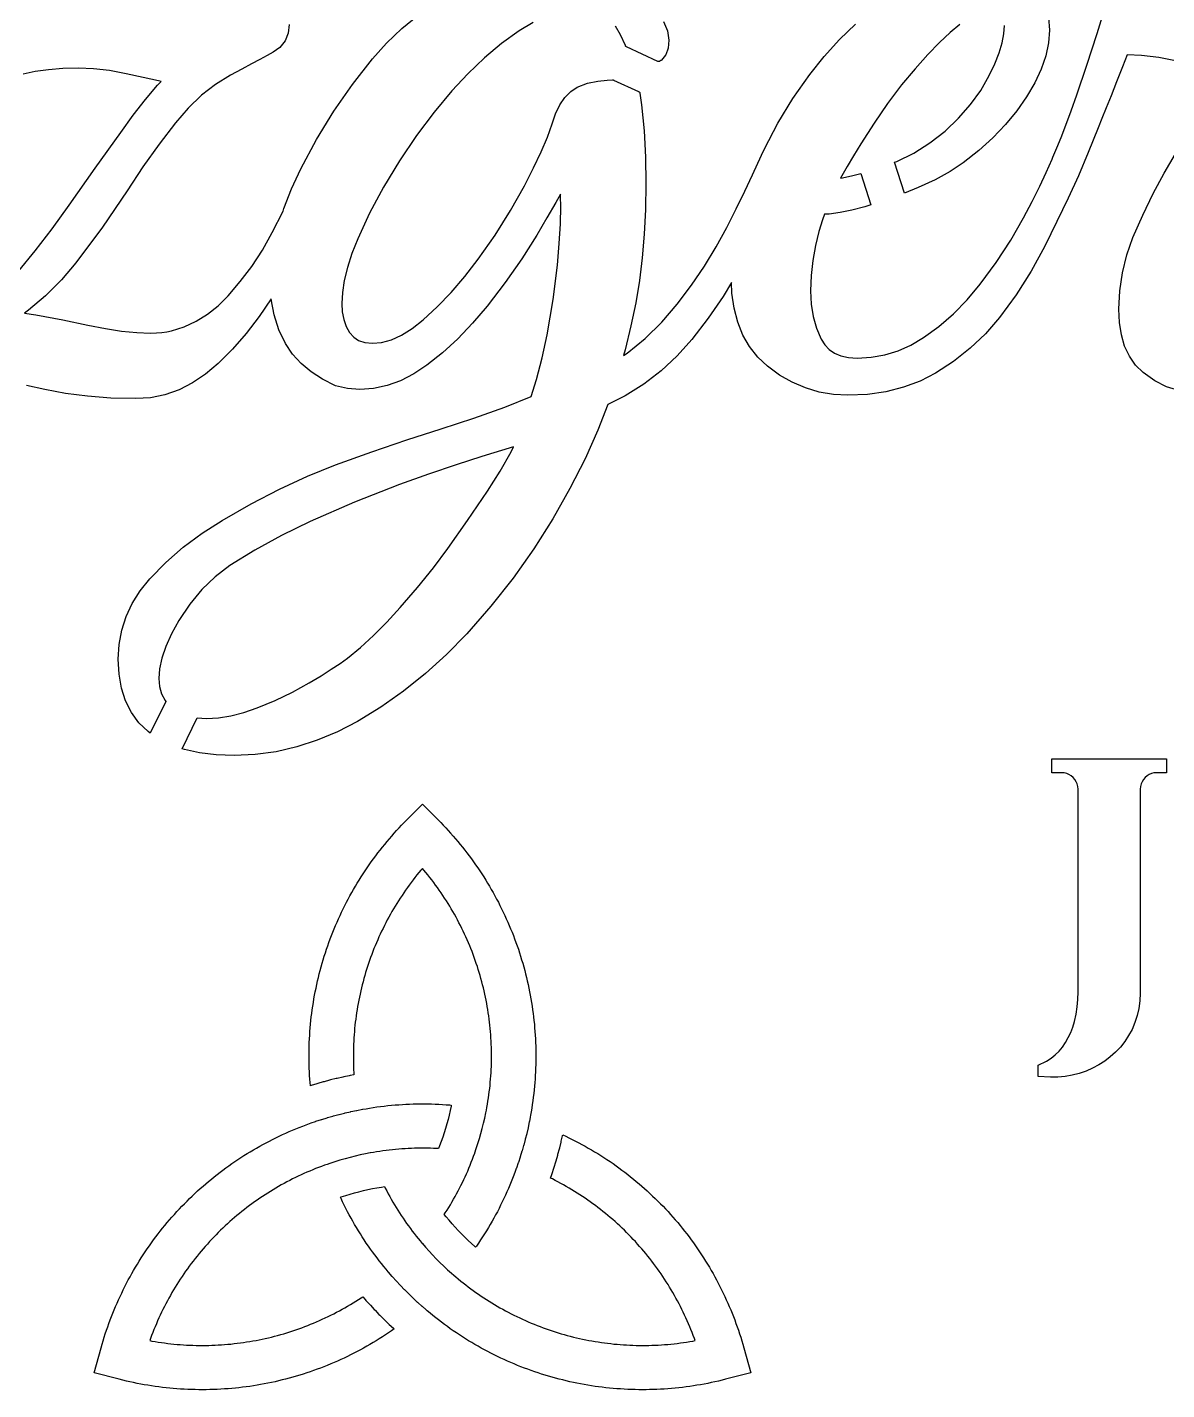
# Model space of a CAD drawing. Header units: inches. Extents: x 0 to 18, y 0 to 10.
# Drawn here: x 8.108 to 10.679, y 4.03 to 7.104 of the extents above; entities that cross this region are included whole.
import ezdxf

# ---------------------------------------------------------------- set-up
doc = ezdxf.new("R2010")
doc.units = ezdxf.units.IN
doc.header["$MEASUREMENT"] = 0
doc.layers.add('CUT_INSIDE', color=1, linetype='Continuous')

msp = doc.modelspace()

# ---------------------------------------------------------------- linework, layer by layer
at = {"layer": 'CUT_INSIDE'}
for points in [[(10.2125, 7.1103), (10.1907, 7.0922), (10.1665, 7.0695), (10.1402, 7.0422), (10.1117, 7.0102), (10.0811, 6.9737), (10.0495, 6.9319), (10.0189, 6.8877), (9.9893, 6.8411), (9.9729, 6.814), (9.9585, 6.7898), (9.9462, 6.7688), (9.943, 6.7631), (9.9475, 6.7638), (9.971, 6.7691), (9.9891, 6.7739), (10.0118, 6.7031), (9.9982, 6.6987), (9.969, 6.6912), (9.9423, 6.6857), (9.9179, 6.6824), (9.9071, 6.6819), (9.9025, 6.6693), (9.8946, 6.6427), (9.8869, 6.6114), (9.8806, 6.5777), (9.8769, 6.5437), (9.8756, 6.5091), (9.8772, 6.4792), (9.8817, 6.4512), (9.8893, 6.4248), (9.8997, 6.4003), (9.908, 6.387), (9.9179, 6.3765), (9.9299, 6.3683), (9.9442, 6.3623), (9.9611, 6.3586), (9.9809, 6.3573), (10.0126, 6.3592), (10.0433, 6.3647), (10.0732, 6.3739), (10.1023, 6.3869), (10.1308, 6.4037), (10.1654, 6.429), (10.1982, 6.4574), (10.2293, 6.4891), (10.2585, 6.524), (10.2948, 6.5734), (10.3274, 6.6234), (10.3564, 6.6741), (10.3757, 6.7109), (10.3929, 6.745), (10.4077, 6.7761), (10.4211, 6.8061), (10.4224, 6.811), (10.4316, 6.8316), (10.4413, 6.8551), (10.452, 6.883), (10.4638, 6.9151), (10.4766, 6.9515), (10.4992, 7.0183), (10.5223, 7.0899), (10.546, 7.1663)], [(8.6992, 7.11), (8.697, 7.0906), (8.69, 7.073), (8.6783, 7.0582), (8.6633, 7.0475), (8.6495, 7.04), (8.6335, 7.0313), (8.6144, 7.021), (8.5922, 7.009), (8.5673, 6.9956), (8.5332, 6.9749), (8.5014, 6.9503), (8.4713, 6.9215), (8.4427, 6.8885), (8.4058, 6.8398), (8.3695, 6.7886), (8.334, 6.7349), (8.2785, 6.6529), (8.2183, 6.5725), (8.1854, 6.5338), (8.1496, 6.4982), (8.1112, 6.4656), (8.102, 6.4591), (8.1278, 6.4548), (8.1883, 6.4436), (8.2451, 6.4318), (8.2847, 6.424), (8.3213, 6.4184), (8.3553, 6.4151), (8.3865, 6.414), (8.4002, 6.4143), (8.4118, 6.4152), (8.423, 6.4168), (8.4341, 6.4187), (8.4623, 6.4281), (8.4892, 6.4406), (8.5148, 6.4564), (8.5389, 6.4755), (8.5618, 6.498), (8.5891, 6.5299), (8.6149, 6.5643), (8.6389, 6.6011), (8.6613, 6.6404), (8.6857, 6.6891), (8.6875, 6.6951), (8.7047, 6.7393), (8.7256, 6.7844), (8.7612, 6.8509), (8.8, 6.9144), (8.8422, 6.975), (8.8876, 7.0327), (8.9193, 7.0682), (8.9532, 7.1008), (8.9893, 7.1305)], [(9.2496, 7.1148), (9.2184, 7.0955), (9.1787, 7.0668), (9.1401, 7.0346), (9.1028, 6.9991), (9.0667, 6.9602), (9.0264, 6.9121), (8.9869, 6.8595), (8.9482, 6.8022), (8.9122, 6.743), (8.8808, 6.6844), (8.8539, 6.6265), (8.8408, 6.5933), (8.8307, 6.562), (8.8235, 6.5328), (8.8193, 6.5056), (8.8179, 6.4806), (8.819, 6.4615), (8.8224, 6.4443), (8.8281, 6.4287), (8.8356, 6.415), (8.8449, 6.4044), (8.8559, 6.3971), (8.8698, 6.3925), (8.887, 6.3909), (8.908, 6.3929), (8.93, 6.399), (8.9529, 6.4094), (8.9768, 6.4243), (9.0017, 6.4438), (9.0335, 6.473), (9.0647, 6.5056), (9.0955, 6.5413), (9.1256, 6.5804), (9.1639, 6.6351), (9.1987, 6.6903), (9.2302, 6.7462), (9.2508, 6.7864), (9.268, 6.8231), (9.2819, 6.8561), (9.2924, 6.8858), (9.3004, 6.9086), (9.3101, 6.9287), (9.3213, 6.9456), (9.3345, 6.9591), (9.3493, 6.9684), (9.3725, 6.9773), (9.3954, 6.9825), (9.4171, 6.9842), (9.4288, 6.9852), (9.4293, 6.9852), (9.4299, 6.9852), (9.4304, 6.9851), (9.4309, 6.9849), (9.4313, 6.9848), (9.4878, 6.9586), (9.4882, 6.9584), (9.4886, 6.9581), (9.489, 6.9578), (9.4894, 6.9575), (9.4897, 6.9571), (9.49, 6.9567), (9.4902, 6.9563), (9.4904, 6.9558), (9.4905, 6.9553), (9.4906, 6.9549), (9.4946, 6.9286), (9.5002, 6.87), (9.5031, 6.811), (9.5041, 6.7515), (9.5032, 6.6929), (9.5005, 6.6369), (9.496, 6.5834), (9.4898, 6.5325), (9.4813, 6.482), (9.4705, 6.43), (9.4572, 6.3763), (9.4536, 6.3635), (9.4616, 6.3689), (9.5023, 6.402), (9.5401, 6.4386), (9.575, 6.479), (9.6072, 6.5217), (9.6366, 6.5648), (9.6631, 6.6081), (9.6868, 6.6518), (9.7081, 6.6945), (9.7275, 6.7342), (9.7447, 6.7709), (9.7647, 6.8151), (9.7652, 6.815), (9.7717, 6.8298), (9.8018, 6.8874), (9.8359, 6.9432), (9.8739, 6.9972), (9.9067, 7.0382), (9.941, 7.0761), (9.9769, 7.1109)], [(9.544, 7.1168), (9.5529, 7.096), (9.5558, 7.0744), (9.5542, 7.0567), (9.549, 7.0414), (9.5485, 7.0408), (9.5485, 7.0408), (9.5484, 7.0407), (9.5396, 7.0297), (9.5393, 7.0294), (9.5389, 7.029), (9.5385, 7.0287), (9.5381, 7.0285), (9.5354, 7.027), (9.5349, 7.0268), (9.5344, 7.0266), (9.5339, 7.0265), (9.5334, 7.0264), (9.5329, 7.0264), (9.5324, 7.0264), (9.5319, 7.0265), (9.5314, 7.0267), (9.5309, 7.0269), (9.4607, 7.0593), (9.4603, 7.0595), (9.4599, 7.0598), (9.4595, 7.0601), (9.4592, 7.0604), (9.4589, 7.0607), (9.4586, 7.0611), (9.4584, 7.0615), (9.4582, 7.0619), (9.4579, 7.0625), (9.4472, 7.0867), (9.4354, 7.1062)], [(10.4129, 7.1259), (10.4149, 7.0972), (10.4128, 7.0686), (10.4064, 7.0392), (10.3961, 7.0092), (10.3817, 6.9784), (10.3633, 6.9467), (10.3413, 6.9151), (10.3159, 6.8844), (10.2873, 6.8546), (10.2553, 6.8259), (10.2199, 6.7979), (10.1907, 6.7785), (10.157, 6.7599), (10.1188, 6.742), (10.0874, 6.7295), (10.065, 6.7991), (10.0703, 6.8011), (10.1085, 6.82), (10.1449, 6.8428), (10.1794, 6.8694), (10.2099, 6.8987), (10.2366, 6.9295), (10.2596, 6.9615), (10.2789, 6.995), (10.2914, 7.0214), (10.3011, 7.0461), (10.3079, 7.0687), (10.3118, 7.0892), (10.3131, 7.1076)], [(10.6954, 7.0289), (10.6612, 7.0356), (10.6223, 7.0402), (10.5901, 7.0419), (10.5795, 7.0148), (10.5659, 6.9804), (10.5537, 6.9494), (10.5427, 6.9219), (10.533, 6.8977), (10.5246, 6.8771), (10.502, 6.8216), (10.4806, 6.7683), (10.457, 6.7182), (10.4316, 6.6656), (10.404, 6.61), (10.3735, 6.5538), (10.3394, 6.4999), (10.3017, 6.4487), (10.2703, 6.4125), (10.2359, 6.3795), (10.1984, 6.3499), (10.1579, 6.3235), (10.1227, 6.3056), (10.0853, 6.2916), (10.0457, 6.2816), (10.004, 6.2756), (9.9602, 6.2737), (9.9272, 6.2755), (9.8951, 6.2809), (9.8642, 6.2901), (9.8344, 6.3029), (9.8059, 6.3192), (9.7784, 6.3393), (9.7567, 6.3598), (9.7381, 6.3833), (9.723, 6.4095), (9.7113, 6.4384), (9.7031, 6.4698), (9.6982, 6.5036), (9.6971, 6.5276), (9.6783, 6.4967), (9.6446, 6.4477), (9.6075, 6.3995), (9.5747, 6.3625), (9.5387, 6.3289), (9.4995, 6.2988), (9.4574, 6.2723), (9.4183, 6.2524), (9.396, 6.195), (9.3668, 6.1299), (9.3328, 6.0633), (9.2941, 5.9951), (9.2512, 5.9271), (9.2045, 5.8612), (9.1541, 5.7974), (9.0999, 5.7357), (9.0541, 5.6889), (9.0066, 5.6457), (8.9573, 5.6061), (8.9063, 5.5702), (8.8536, 5.5379), (8.8084, 5.5144), (8.7627, 5.4952), (8.7164, 5.4802), (8.6697, 5.4695), (8.6225, 5.4631), (8.5749, 5.461), (8.5344, 5.4624), (8.4973, 5.4668), (8.4633, 5.4741), (8.4577, 5.476), (8.492, 5.5457), (8.5128, 5.5446), (8.54, 5.546), (8.568, 5.5504), (8.5971, 5.5577), (8.6271, 5.5681), (8.6677, 5.585), (8.7069, 5.604), (8.7448, 5.625), (8.7712, 5.6409), (8.7944, 5.6555), (8.8143, 5.6688), (8.8308, 5.6806), (8.8599, 5.7046), (8.8895, 5.7317), (8.9194, 5.7617), (8.9498, 5.7947), (8.9891, 5.8401), (9.0248, 5.8844), (9.0572, 5.9276), (9.1015, 5.9908), (9.1471, 6.0573), (9.1756, 6.1021), (9.2001, 6.1463), (9.2054, 6.1576), (9.1343, 6.1351), (9.0758, 6.1167), (9.0138, 6.0957), (8.948, 6.0722), (8.847, 6.0327), (8.7466, 5.9888), (8.6822, 5.9573), (8.6218, 5.9241), (8.5658, 5.8895), (8.5326, 5.8641), (8.5023, 5.835), (8.475, 5.8021), (8.4504, 5.7654), (8.4339, 5.7353), (8.4211, 5.7071), (8.4121, 5.6808), (8.4068, 5.6566), (8.4051, 5.6344), (8.4067, 5.6162), (8.4114, 5.5997), (8.4192, 5.5846), (8.4209, 5.5824), (8.3859, 5.5113), (8.3808, 5.5149), (8.3601, 5.5349), (8.3432, 5.5581), (8.3301, 5.5841), (8.3209, 5.6129), (8.3155, 5.6443), (8.3137, 5.6783), (8.3156, 5.7114), (8.3216, 5.7435), (8.3315, 5.7744), (8.3454, 5.804), (8.3632, 5.8323), (8.3848, 5.8591), (8.4209, 5.8962), (8.4602, 5.9306), (8.5028, 5.9623), (8.5485, 5.9912), (8.6132, 6.0283), (8.6774, 6.0615), (8.741, 6.0909), (8.8038, 6.1163), (8.8856, 6.1461), (8.9651, 6.1733), (9.042, 6.1978), (9.1157, 6.2217), (9.1857, 6.2469), (9.2455, 6.2708), (9.2577, 6.3094), (9.2704, 6.3582), (9.2815, 6.4101), (9.2949, 6.4897), (9.3045, 6.5674), (9.3087, 6.6162), (9.3113, 6.6604), (9.3121, 6.7), (9.3118, 6.7215), (9.3115, 6.7275), (9.3011, 6.7088), (9.2808, 6.6735), (9.258, 6.6348), (9.2241, 6.5811), (9.1867, 6.5276), (9.1458, 6.4744), (9.1132, 6.4361), (9.0797, 6.4011), (9.0453, 6.3695), (9.0099, 6.3412), (8.9806, 6.3218), (8.9508, 6.3065), (8.9204, 6.2954), (8.8897, 6.2888), (8.8585, 6.2865), (8.8309, 6.2887), (8.8041, 6.2952), (8.7744, 6.3098), (8.7487, 6.3263), (8.7261, 6.3452), (8.7069, 6.3665), (8.6911, 6.3901), (8.6761, 6.4214), (8.6653, 6.4548), (8.6589, 6.49), (8.6589, 6.4911), (8.6317, 6.4511), (8.6022, 6.4127), (8.5714, 6.3773), (8.5392, 6.345), (8.5109, 6.3211), (8.4814, 6.3014), (8.4508, 6.2859), (8.4191, 6.2748), (8.3864, 6.2681), (8.3532, 6.2659), (8.297, 6.2672), (8.2442, 6.2712), (8.1945, 6.2778), (8.1484, 6.2869), (8.1066, 6.2959)], [(8.0892, 6.5542), (8.1262, 6.5996), (8.1642, 6.6491), (8.2032, 6.7028), (8.2618, 6.7856), (8.3193, 6.8666), (8.3476, 6.9053), (8.3753, 6.9409), (8.4025, 6.9733), (8.4102, 6.9818), (8.4048, 6.983), (8.3696, 6.9907), (8.3317, 6.999), (8.2938, 7.006), (8.2579, 7.0102), (8.2238, 7.0116), (8.1886, 7.0107), (8.156, 7.0081), (8.1261, 7.0038), (8.0994, 6.998)], [(10.7066, 6.2842), (10.6792, 6.2925), (10.6524, 6.3062), (10.6259, 6.3251), (10.609, 6.3418), (10.5951, 6.3616), (10.5844, 6.3843), (10.577, 6.4096), (10.5726, 6.4374), (10.5712, 6.4677), (10.5732, 6.509), (10.5792, 6.5498), (10.5893, 6.5901), (10.6032, 6.6296), (10.6251, 6.6802), (10.6486, 6.7286), (10.6739, 6.7748), (10.6989, 6.818)]]:
    msp.add_lwpolyline(points, dxfattribs=at)
for points in [[(10.6185, 4.9075), (10.6163, 4.8904), (10.6127, 4.874), (10.6076, 4.8582), (10.601, 4.8431), (10.5933, 4.8289), (10.5845, 4.8156), (10.5747, 4.8032), (10.5639, 4.7916), (10.552, 4.781), (10.5394, 4.7713), (10.526, 4.7628), (10.512, 4.7553), (10.4973, 4.7489), (10.4819, 4.7436), (10.4661, 4.7395), (10.4499, 4.7367), (10.4336, 4.7351), (10.417, 4.7349), (10.3893, 4.7365), (10.3893, 4.7622), (10.408, 4.7713), (10.4184, 4.7778), (10.4278, 4.7853), (10.4364, 4.7937), (10.4441, 4.8032), (10.4511, 4.8135), (10.4573, 4.8245), (10.4627, 4.836), (10.4673, 4.8481), (10.4711, 4.8607), (10.4748, 4.8772), (10.4774, 4.8938), (10.479, 4.9105), (10.4795, 4.9276), (10.4795, 5.3848), (10.4789, 5.391), (10.4774, 5.3966), (10.4751, 5.4017), (10.472, 5.4066), (10.468, 5.4112), (10.4634, 5.4152), (10.4587, 5.4182), (10.4536, 5.4202), (10.4482, 5.4215), (10.4418, 5.422), (10.4416, 5.422), (10.44, 5.422), (10.4372, 5.422), (10.4344, 5.422), (10.4327, 5.422), (10.4202, 5.422), (10.4202, 5.4537), (10.6786, 5.4537), (10.6786, 5.422), (10.666, 5.422), (10.6643, 5.422), (10.6616, 5.422), (10.6588, 5.422), (10.6571, 5.422), (10.657, 5.422), (10.6506, 5.4215), (10.6451, 5.4202), (10.6401, 5.4182), (10.6353, 5.4152), (10.6307, 5.4112), (10.6267, 5.4066), (10.6236, 5.4017), (10.6213, 5.3966), (10.6199, 5.391), (10.6192, 5.3848), (10.6192, 4.9249)], [(8.7465, 4.7228), (8.7459, 4.731), (8.7454, 4.7393), (8.7449, 4.7475), (8.7446, 4.7557), (8.7444, 4.764), (8.7442, 4.7722), (8.7441, 4.7805), (8.7441, 4.7887), (8.7442, 4.797), (8.7444, 4.8052), (8.7447, 4.8135), (8.7451, 4.8217), (8.7456, 4.8299), (8.7461, 4.8382), (8.7468, 4.8464), (8.7475, 4.8546), (8.7484, 4.8628), (8.7493, 4.871), (8.7503, 4.8792), (8.7514, 4.8874), (8.7526, 4.8955), (8.7539, 4.9037), (8.7552, 4.9118), (8.7567, 4.9199), (8.7582, 4.928), (8.7599, 4.9361), (8.7616, 4.9442), (8.7634, 4.9522), (8.7653, 4.9602), (8.7673, 4.9682), (8.7693, 4.9762), (8.7715, 4.9842), (8.7738, 4.9921), (8.7761, 5), (8.7785, 5.0079), (8.781, 5.0158), (8.7836, 5.0236), (8.7863, 5.0314), (8.7891, 5.0392), (8.7919, 5.0469), (8.7948, 5.0546), (8.7979, 5.0623), (8.801, 5.0699), (8.8041, 5.0775), (8.8074, 5.0851), (8.8108, 5.0927), (8.8142, 5.1002), (8.8177, 5.1076), (8.8213, 5.115), (8.825, 5.1224), (8.8287, 5.1298), (8.8326, 5.1371), (8.8365, 5.1443), (8.8405, 5.1515), (8.8446, 5.1587), (8.8487, 5.1658), (8.853, 5.1729), (8.8573, 5.1799), (8.8617, 5.1869), (8.8661, 5.1939), (8.8707, 5.2007), (8.8753, 5.2076), (8.88, 5.2144), (8.8847, 5.2211), (8.8896, 5.2278), (8.8945, 5.2344), (8.8995, 5.241), (8.9045, 5.2475), (8.9096, 5.254), (8.9148, 5.2604), (8.9201, 5.2667), (8.9254, 5.273), (8.9308, 5.2792), (8.9363, 5.2854), (8.9418, 5.2915), (8.9474, 5.2976), (8.9531, 5.3036), (8.9588, 5.3095), (9, 5.3511), (9.0412, 5.3095), (9.0469, 5.3036), (9.0526, 5.2976), (9.0582, 5.2915), (9.0637, 5.2854), (9.0692, 5.2792), (9.0746, 5.273), (9.0799, 5.2667), (9.0852, 5.2604), (9.0904, 5.254), (9.0955, 5.2475), (9.1005, 5.241), (9.1055, 5.2344), (9.1104, 5.2278), (9.1153, 5.2211), (9.12, 5.2144), (9.1247, 5.2076), (9.1293, 5.2007), (9.1339, 5.1939), (9.1383, 5.1869), (9.1427, 5.1799), (9.147, 5.1729), (9.1513, 5.1658), (9.1554, 5.1587), (9.1595, 5.1515), (9.1635, 5.1443), (9.1674, 5.1371), (9.1713, 5.1298), (9.175, 5.1224), (9.1787, 5.115), (9.1823, 5.1076), (9.1858, 5.1002), (9.1892, 5.0927), (9.1926, 5.0851), (9.1959, 5.0775), (9.199, 5.0699), (9.2021, 5.0623), (9.2052, 5.0546), (9.2081, 5.0469), (9.2109, 5.0392), (9.2137, 5.0314), (9.2164, 5.0236), (9.219, 5.0158), (9.2215, 5.0079), (9.2239, 5), (9.2262, 4.9921), (9.2285, 4.9842), (9.2307, 4.9762), (9.2327, 4.9682), (9.2347, 4.9602), (9.2366, 4.9522), (9.2384, 4.9442), (9.2401, 4.9361), (9.2418, 4.928), (9.2433, 4.9199), (9.2448, 4.9118), (9.2461, 4.9037), (9.2474, 4.8955), (9.2486, 4.8874), (9.2497, 4.8792), (9.2507, 4.871), (9.2516, 4.8628), (9.2525, 4.8546), (9.2532, 4.8464), (9.2539, 4.8382), (9.2544, 4.8299), (9.2549, 4.8217), (9.2553, 4.8135), (9.2556, 4.8052), (9.2558, 4.797), (9.2559, 4.7887), (9.2559, 4.7805), (9.2558, 4.7722), (9.2556, 4.764), (9.2554, 4.7557), (9.2551, 4.7475), (9.2546, 4.7393), (9.2541, 4.731), (9.2535, 4.7228), (9.2528, 4.7146), (9.252, 4.7064), (9.2511, 4.6982), (9.2501, 4.69), (9.2491, 4.6818), (9.2479, 4.6736), (9.2467, 4.6655), (9.2453, 4.6573), (9.2439, 4.6492), (9.2432, 4.6452), (9.2431, 4.6452), (9.2412, 4.6351), (9.241, 4.6342), (9.2384, 4.6217), (9.2382, 4.6208), (9.2354, 4.6084), (9.2352, 4.6075), (9.2321, 4.5951), (9.2318, 4.5942), (9.2285, 4.5819), (9.2283, 4.5811), (9.2248, 4.5688), (9.2245, 4.5679), (9.2208, 4.5557), (9.2205, 4.5548), (9.2165, 4.5427), (9.2162, 4.5419), (9.2121, 4.5298), (9.2118, 4.529), (9.2118, 4.529), (9.2092, 4.5221), (9.2063, 4.5143), (9.2034, 4.5067), (9.2003, 4.499), (9.1971, 4.4914), (9.1939, 4.4838), (9.1906, 4.4762), (9.1872, 4.4687), (9.1837, 4.4613), (9.1801, 4.4538), (9.1765, 4.4464), (9.1728, 4.4391), (9.169, 4.4317), (9.1651, 4.4245), (9.1611, 4.4172), (9.1571, 4.41), (9.1529, 4.4029), (9.1487, 4.3958), (9.1445, 4.3888), (9.1401, 4.3818), (9.1357, 4.3748), (9.1312, 4.3679), (9.1266, 4.361), (9.1219, 4.3542), (9.12, 4.3516), (9.1185, 4.3529), (9.1107, 4.3599), (9.1031, 4.367), (9.0956, 4.3741), (9.0883, 4.3815), (9.081, 4.389), (9.074, 4.3966), (9.067, 4.4044), (9.0602, 4.4123), (9.0536, 4.4202), (9.0493, 4.4255), (9.0516, 4.429), (9.0555, 4.435), (9.0593, 4.4411), (9.063, 4.4472), (9.0666, 4.4534), (9.0702, 4.4596), (9.0737, 4.4658), (9.0771, 4.4721), (9.0805, 4.4784), (9.0838, 4.4847), (9.087, 4.4911), (9.0902, 4.4975), (9.0933, 4.504), (9.0963, 4.5105), (9.0993, 4.517), (9.1021, 4.5235), (9.1049, 4.5301), (9.1077, 4.5367), (9.1103, 4.5434), (9.1129, 4.55), (9.1154, 4.5567), (9.1179, 4.5634), (9.1181, 4.5642), (9.1181, 4.5642), (9.1216, 4.5742), (9.1253, 4.5855), (9.1288, 4.5968), (9.1321, 4.6082), (9.1351, 4.6197), (9.138, 4.6312), (9.1406, 4.6427), (9.1431, 4.6544), (9.1444, 4.661), (9.1444, 4.661), (9.1455, 4.667), (9.1467, 4.674), (9.1479, 4.6811), (9.149, 4.6882), (9.15, 4.6952), (9.1509, 4.7023), (9.1517, 4.7094), (9.1525, 4.7165), (9.1532, 4.7237), (9.1538, 4.7308), (9.1543, 4.7379), (9.1548, 4.7451), (9.1552, 4.7522), (9.1555, 4.7593), (9.1557, 4.7665), (9.1558, 4.7736), (9.1559, 4.7808), (9.1559, 4.788), (9.1558, 4.7951), (9.1556, 4.8023), (9.1554, 4.8094), (9.155, 4.8165), (9.1546, 4.8237), (9.1541, 4.8308), (9.1536, 4.838), (9.1529, 4.8451), (9.1522, 4.8522), (9.1514, 4.8593), (9.1505, 4.8664), (9.1496, 4.8735), (9.1485, 4.8806), (9.1474, 4.8876), (9.1463, 4.8947), (9.145, 4.9017), (9.1437, 4.9087), (9.1422, 4.9158), (9.1407, 4.9228), (9.1392, 4.9297), (9.1375, 4.9367), (9.1358, 4.9436), (9.134, 4.9506), (9.1321, 4.9575), (9.1302, 4.9643), (9.1282, 4.9712), (9.1261, 4.978), (9.1239, 4.9849), (9.1216, 4.9916), (9.1193, 4.9984), (9.1169, 5.0051), (9.1144, 5.0119), (9.1119, 5.0185), (9.1093, 5.0252), (9.1066, 5.0318), (9.1038, 5.0384), (9.101, 5.045), (9.0981, 5.0515), (9.0951, 5.058), (9.0921, 5.0645), (9.0889, 5.0709), (9.0858, 5.0773), (9.0825, 5.0837), (9.0792, 5.09), (9.0758, 5.0963), (9.0723, 5.1026), (9.0688, 5.1088), (9.0652, 5.115), (9.0615, 5.1211), (9.0578, 5.1272), (9.054, 5.1333), (9.0501, 5.1393), (9.0461, 5.1453), (9.0421, 5.1512), (9.0381, 5.1571), (9.0339, 5.1629), (9.0298, 5.1687), (9.0255, 5.1744), (9.0212, 5.1801), (9.0168, 5.1858), (9.0124, 5.1914), (9.0078, 5.197), (9.0033, 5.2025), (9, 5.2063), (8.9967, 5.2025), (8.9922, 5.197), (8.9876, 5.1914), (8.9832, 5.1858), (8.9788, 5.1801), (8.9745, 5.1744), (8.9702, 5.1687), (8.9661, 5.1629), (8.9619, 5.1571), (8.9579, 5.1512), (8.9539, 5.1453), (8.9499, 5.1393), (8.946, 5.1333), (8.9422, 5.1272), (8.9385, 5.1211), (8.9348, 5.115), (8.9312, 5.1088), (8.9277, 5.1026), (8.9242, 5.0963), (8.9208, 5.09), (8.9175, 5.0837), (8.9142, 5.0773), (8.9111, 5.0709), (8.9079, 5.0645), (8.9049, 5.058), (8.9019, 5.0515), (8.899, 5.045), (8.8962, 5.0384), (8.8934, 5.0318), (8.8907, 5.0252), (8.8881, 5.0185), (8.8856, 5.0119), (8.8831, 5.0051), (8.8807, 4.9984), (8.8784, 4.9916), (8.8761, 4.9849), (8.8739, 4.978), (8.8718, 4.9712), (8.8698, 4.9643), (8.8679, 4.9575), (8.866, 4.9506), (8.8642, 4.9436), (8.8625, 4.9367), (8.8608, 4.9297), (8.8593, 4.9228), (8.8578, 4.9158), (8.8563, 4.9087), (8.855, 4.9017), (8.8537, 4.8947), (8.8526, 4.8876), (8.8515, 4.8806), (8.8504, 4.8735), (8.8495, 4.8664), (8.8486, 4.8593), (8.8478, 4.8522), (8.8471, 4.8451), (8.8464, 4.838), (8.8459, 4.8308), (8.8454, 4.8237), (8.845, 4.8165), (8.8446, 4.8094), (8.8444, 4.8023), (8.8442, 4.7951), (8.8441, 4.788), (8.8441, 4.7808), (8.8442, 4.7736), (8.8443, 4.7665), (8.8445, 4.7593), (8.8448, 4.7522), (8.8452, 4.7451), (8.8455, 4.7405), (8.8371, 4.7389), (8.8348, 4.7384), (8.8223, 4.7358), (8.8201, 4.7353), (8.8076, 4.7324), (8.8052, 4.7319), (8.7928, 4.7288), (8.7906, 4.7282), (8.7783, 4.7249), (8.776, 4.7243), (8.7638, 4.7207), (8.7614, 4.72), (8.7492, 4.7163), (8.7471, 4.7156)], [(8.2749, 4.1248), (8.2772, 4.1328), (8.2795, 4.1407), (8.2819, 4.1486), (8.2845, 4.1564), (8.2871, 4.1642), (8.2898, 4.172), (8.2926, 4.1798), (8.2954, 4.1875), (8.2984, 4.1952), (8.3014, 4.2029), (8.3045, 4.2105), (8.3077, 4.2181), (8.311, 4.2257), (8.3144, 4.2332), (8.3178, 4.2407), (8.3214, 4.2482), (8.325, 4.2556), (8.3287, 4.263), (8.3324, 4.2703), (8.3363, 4.2776), (8.3402, 4.2848), (8.3443, 4.292), (8.3483, 4.2992), (8.3525, 4.3063), (8.3568, 4.3134), (8.3611, 4.3204), (8.3655, 4.3274), (8.37, 4.3343), (8.3745, 4.3412), (8.3792, 4.348), (8.3839, 4.3548), (8.3886, 4.3615), (8.3935, 4.3682), (8.3984, 4.3748), (8.4034, 4.3814), (8.4085, 4.3879), (8.4136, 4.3943), (8.4188, 4.4007), (8.4241, 4.4071), (8.4294, 4.4133), (8.4349, 4.4196), (8.4403, 4.4257), (8.4459, 4.4318), (8.4515, 4.4379), (8.4572, 4.4438), (8.4629, 4.4497), (8.4688, 4.4556), (8.4746, 4.4614), (8.4806, 4.4671), (8.4866, 4.4728), (8.4926, 4.4784), (8.4988, 4.4839), (8.5049, 4.4893), (8.5112, 4.4947), (8.5175, 4.5), (8.5239, 4.5053), (8.5303, 4.5105), (8.5367, 4.5156), (8.5433, 4.5206), (8.5499, 4.5256), (8.5565, 4.5305), (8.5632, 4.5353), (8.5699, 4.5401), (8.5767, 4.5447), (8.5836, 4.5493), (8.5905, 4.5538), (8.5974, 4.5583), (8.6044, 4.5627), (8.6115, 4.567), (8.6185, 4.5712), (8.6257, 4.5753), (8.6329, 4.5794), (8.6401, 4.5834), (8.6473, 4.5873), (8.6546, 4.5911), (8.662, 4.5948), (8.6694, 4.5985), (8.6768, 4.6021), (8.6843, 4.6056), (8.6918, 4.609), (8.6993, 4.6123), (8.7069, 4.6156), (8.7145, 4.6187), (8.7222, 4.6218), (8.7299, 4.6248), (8.7376, 4.6277), (8.7453, 4.6306), (8.7492, 4.632), (8.7492, 4.6319), (8.7589, 4.6353), (8.7598, 4.6356), (8.7719, 4.6396), (8.7727, 4.6398), (8.7849, 4.6436), (8.7858, 4.6439), (8.7981, 4.6474), (8.799, 4.6476), (8.8113, 4.6509), (8.8122, 4.6511), (8.8245, 4.6542), (8.8255, 4.6544), (8.8379, 4.6573), (8.8388, 4.6575), (8.8513, 4.6601), (8.8521, 4.6603), (8.8647, 4.6627), (8.8655, 4.6628), (8.8655, 4.6628), (8.8728, 4.6641), (8.8809, 4.6655), (8.8891, 4.6667), (8.8972, 4.6679), (8.9054, 4.669), (8.9136, 4.67), (8.9218, 4.6709), (8.93, 4.6717), (8.9382, 4.6724), (8.9464, 4.6731), (8.9547, 4.6736), (8.9629, 4.674), (8.9711, 4.6744), (8.9794, 4.6747), (8.9876, 4.6749), (8.9959, 4.6749), (9.0041, 4.6749), (9.0124, 4.6749), (9.0206, 4.6747), (9.0289, 4.6744), (9.0371, 4.674), (9.0453, 4.6736), (9.0536, 4.6731), (9.0618, 4.6724), (9.065, 4.6721), (9.0647, 4.6701), (9.0625, 4.6599), (9.0602, 4.6498), (9.0577, 4.6397), (9.055, 4.6296), (9.0521, 4.6196), (9.0491, 4.6097), (9.0458, 4.5998), (9.0424, 4.59), (9.0388, 4.5802), (9.0364, 4.5739), (9.0322, 4.5742), (9.025, 4.5745), (9.0179, 4.5747), (9.0107, 4.5749), (9.0036, 4.5749), (8.9964, 4.5749), (8.9893, 4.5749), (8.9821, 4.5747), (8.975, 4.5745), (8.9678, 4.5742), (8.9607, 4.5738), (8.9535, 4.5733), (8.9464, 4.5728), (8.9393, 4.5721), (8.9322, 4.5714), (8.9251, 4.5706), (8.918, 4.5698), (8.9109, 4.5688), (8.9038, 4.5678), (8.8967, 4.5667), (8.8897, 4.5656), (8.8826, 4.5643), (8.8819, 4.5642), (8.8819, 4.5642), (8.8714, 4.5622), (8.8598, 4.5597), (8.8483, 4.5571), (8.8368, 4.5542), (8.8253, 4.5511), (8.8139, 4.5479), (8.8026, 4.5444), (8.7913, 4.5407), (8.7849, 4.5385), (8.7849, 4.5385), (8.7791, 4.5365), (8.7724, 4.534), (8.7657, 4.5315), (8.7591, 4.5289), (8.7524, 4.5262), (8.7458, 4.5235), (8.7393, 4.5206), (8.7327, 4.5178), (8.7262, 4.5148), (8.7197, 4.5118), (8.7133, 4.5086), (8.7069, 4.5055), (8.7005, 4.5022), (8.6942, 4.4989), (8.6879, 4.4955), (8.6816, 4.4921), (8.6754, 4.4886), (8.6692, 4.485), (8.6631, 4.4813), (8.6569, 4.4776), (8.6509, 4.4738), (8.6449, 4.4699), (8.6389, 4.466), (8.6329, 4.462), (8.6271, 4.458), (8.6212, 4.4539), (8.6154, 4.4497), (8.6096, 4.4454), (8.6039, 4.4411), (8.5983, 4.4367), (8.5927, 4.4323), (8.5871, 4.4278), (8.5816, 4.4233), (8.5761, 4.4187), (8.5707, 4.414), (8.5653, 4.4093), (8.56, 4.4045), (8.5548, 4.3996), (8.5496, 4.3947), (8.5444, 4.3897), (8.5393, 4.3847), (8.5343, 4.3797), (8.5293, 4.3745), (8.5244, 4.3693), (8.5195, 4.3641), (8.5147, 4.3588), (8.5099, 4.3535), (8.5052, 4.3481), (8.5006, 4.3426), (8.496, 4.3371), (8.4915, 4.3316), (8.487, 4.326), (8.4826, 4.3204), (8.4783, 4.3147), (8.474, 4.3089), (8.4698, 4.3031), (8.4657, 4.2973), (8.4616, 4.2914), (8.4576, 4.2855), (8.4536, 4.2796), (8.4498, 4.2735), (8.4459, 4.2675), (8.4422, 4.2614), (8.4385, 4.2553), (8.4349, 4.2491), (8.4313, 4.2429), (8.4279, 4.2366), (8.4245, 4.2304), (8.4211, 4.224), (8.4178, 4.2177), (8.4146, 4.2113), (8.4115, 4.2049), (8.4084, 4.1984), (8.4054, 4.1919), (8.4025, 4.1854), (8.3997, 4.1788), (8.3969, 4.1722), (8.3942, 4.1656), (8.3916, 4.1589), (8.389, 4.1523), (8.3865, 4.1456), (8.3848, 4.1408), (8.3898, 4.1399), (8.3968, 4.1387), (8.4039, 4.1376), (8.411, 4.1365), (8.4181, 4.1355), (8.4252, 4.1346), (8.4323, 4.1338), (8.4394, 4.1331), (8.4465, 4.1324), (8.4536, 4.1319), (8.4608, 4.1314), (8.4679, 4.1309), (8.4751, 4.1306), (8.4822, 4.1303), (8.4894, 4.1301), (8.4965, 4.13), (8.5037, 4.13), (8.5108, 4.13), (8.518, 4.1302), (8.5251, 4.1304), (8.5323, 4.1307), (8.5394, 4.131), (8.5465, 4.1315), (8.5537, 4.132), (8.5608, 4.1326), (8.5679, 4.1332), (8.575, 4.134), (8.5821, 4.1348), (8.5892, 4.1357), (8.5963, 4.1367), (8.6034, 4.1378), (8.6105, 4.1389), (8.6175, 4.1401), (8.6245, 4.1414), (8.6316, 4.1428), (8.6386, 4.1442), (8.6455, 4.1458), (8.6525, 4.1474), (8.6595, 4.149), (8.6664, 4.1508), (8.6733, 4.1526), (8.6802, 4.1545), (8.6871, 4.1565), (8.6939, 4.1586), (8.7008, 4.1607), (8.7076, 4.1629), (8.7143, 4.1652), (8.7211, 4.1675), (8.7278, 4.17), (8.7345, 4.1725), (8.7412, 4.175), (8.7478, 4.1777), (8.7545, 4.1804), (8.7611, 4.1832), (8.7676, 4.186), (8.7741, 4.189), (8.7806, 4.192), (8.7871, 4.1951), (8.7935, 4.1982), (8.7999, 4.2014), (8.8062, 4.2047), (8.8126, 4.2081), (8.8188, 4.2115), (8.8251, 4.215), (8.8313, 4.2186), (8.8374, 4.2222), (8.8436, 4.2259), (8.8496, 4.2296), (8.8557, 4.2335), (8.8617, 4.2374), (8.8655, 4.2399), (8.8711, 4.2334), (8.8726, 4.2317), (8.8811, 4.2222), (8.8827, 4.2205), (8.8914, 4.2111), (8.8931, 4.2093), (8.902, 4.2001), (8.9036, 4.1985), (8.9126, 4.1895), (8.9143, 4.1879), (8.9235, 4.179), (8.9252, 4.1773), (8.9346, 4.1686), (8.9362, 4.1671), (8.9303, 4.163), (8.9235, 4.1584), (8.9166, 4.1538), (8.9097, 4.1493), (8.9027, 4.1449), (8.8957, 4.1406), (8.8887, 4.1363), (8.8816, 4.1321), (8.8744, 4.128), (8.8672, 4.124), (8.86, 4.12), (8.8527, 4.1162), (8.8454, 4.1124), (8.838, 4.1087), (8.8306, 4.105), (8.8231, 4.1015), (8.8157, 4.098), (8.8081, 4.0946), (8.8006, 4.0913), (8.793, 4.0881), (8.7854, 4.085), (8.7777, 4.0819), (8.77, 4.079), (8.7623, 4.0761), (8.7545, 4.0733), (8.7467, 4.0706), (8.7389, 4.0679), (8.7311, 4.0654), (8.7232, 4.0629), (8.7153, 4.0606), (8.7074, 4.0583), (8.6994, 4.0561), (8.6914, 4.054), (8.6834, 4.052), (8.6754, 4.05), (8.6674, 4.0482), (8.6593, 4.0464), (8.6513, 4.0447), (8.6432, 4.0432), (8.635, 4.0417), (8.6269, 4.0403), (8.6188, 4.039), (8.6106, 4.0377), (8.6024, 4.0366), (8.5943, 4.0356), (8.5861, 4.0346), (8.5779, 4.0337), (8.5697, 4.033), (8.5614, 4.0323), (8.5532, 4.0317), (8.545, 4.0312), (8.5367, 4.0308), (8.5285, 4.0304), (8.5203, 4.0302), (8.512, 4.0301), (8.5038, 4.03), (8.4955, 4.03), (8.4873, 4.0302), (8.479, 4.0304), (8.4708, 4.0307), (8.4625, 4.0311), (8.4543, 4.0316), (8.4461, 4.0321), (8.4379, 4.0328), (8.4297, 4.0336), (8.4215, 4.0344), (8.4133, 4.0354), (8.4051, 4.0364), (8.3969, 4.0375), (8.3887, 4.0387), (8.3806, 4.04), (8.3725, 4.0414), (8.3644, 4.0429), (8.3563, 4.0444), (8.3482, 4.0461), (8.3401, 4.0478), (8.3321, 4.0496), (8.324, 4.0516), (8.316, 4.0536), (8.2594, 4.0684)], [(9.3232, 4.6021), (9.3306, 4.5985), (9.338, 4.5948), (9.3454, 4.5911), (9.3527, 4.5873), (9.3599, 4.5834), (9.3671, 4.5794), (9.3743, 4.5753), (9.3815, 4.5712), (9.3885, 4.567), (9.3956, 4.5627), (9.4026, 4.5583), (9.4095, 4.5538), (9.4164, 4.5493), (9.4233, 4.5447), (9.4301, 4.5401), (9.4368, 4.5353), (9.4435, 4.5305), (9.4501, 4.5256), (9.4567, 4.5206), (9.4633, 4.5156), (9.4697, 4.5105), (9.4761, 4.5053), (9.4825, 4.5), (9.4888, 4.4947), (9.4951, 4.4893), (9.5012, 4.4839), (9.5074, 4.4784), (9.5134, 4.4728), (9.5194, 4.4671), (9.5254, 4.4614), (9.5312, 4.4556), (9.5371, 4.4497), (9.5428, 4.4438), (9.5485, 4.4379), (9.5541, 4.4318), (9.5597, 4.4257), (9.5651, 4.4196), (9.5706, 4.4133), (9.5759, 4.4071), (9.5812, 4.4007), (9.5864, 4.3943), (9.5915, 4.3879), (9.5966, 4.3814), (9.6016, 4.3748), (9.6065, 4.3682), (9.6114, 4.3615), (9.6161, 4.3548), (9.6208, 4.348), (9.6255, 4.3412), (9.63, 4.3343), (9.6345, 4.3274), (9.6389, 4.3204), (9.6432, 4.3134), (9.6475, 4.3063), (9.6517, 4.2992), (9.6557, 4.292), (9.6598, 4.2848), (9.6637, 4.2776), (9.6676, 4.2703), (9.6713, 4.263), (9.675, 4.2556), (9.6786, 4.2482), (9.6822, 4.2407), (9.6856, 4.2332), (9.689, 4.2257), (9.6923, 4.2181), (9.6955, 4.2105), (9.6986, 4.2029), (9.7016, 4.1952), (9.7046, 4.1875), (9.7074, 4.1798), (9.7102, 4.172), (9.7129, 4.1642), (9.7155, 4.1564), (9.7181, 4.1486), (9.7205, 4.1407), (9.7228, 4.1328), (9.7251, 4.1248), (9.7406, 4.0684), (9.684, 4.0536), (9.676, 4.0516), (9.6679, 4.0496), (9.6599, 4.0478), (9.6518, 4.0461), (9.6437, 4.0444), (9.6356, 4.0429), (9.6275, 4.0414), (9.6194, 4.04), (9.6113, 4.0387), (9.6031, 4.0375), (9.5949, 4.0364), (9.5867, 4.0354), (9.5785, 4.0344), (9.5703, 4.0336), (9.5621, 4.0328), (9.5539, 4.0321), (9.5457, 4.0316), (9.5375, 4.0311), (9.5292, 4.0307), (9.521, 4.0304), (9.5127, 4.0302), (9.5045, 4.03), (9.4962, 4.03), (9.488, 4.0301), (9.4797, 4.0302), (9.4715, 4.0304), (9.4633, 4.0308), (9.455, 4.0312), (9.4468, 4.0317), (9.4386, 4.0323), (9.4303, 4.033), (9.4221, 4.0337), (9.4139, 4.0346), (9.4057, 4.0356), (9.3976, 4.0366), (9.3894, 4.0377), (9.3812, 4.039), (9.3731, 4.0403), (9.365, 4.0417), (9.3568, 4.0432), (9.3487, 4.0447), (9.3407, 4.0464), (9.3326, 4.0482), (9.3246, 4.05), (9.3166, 4.052), (9.3086, 4.054), (9.3006, 4.0561), (9.2926, 4.0583), (9.2847, 4.0606), (9.2768, 4.0629), (9.2689, 4.0654), (9.2611, 4.0679), (9.2533, 4.0706), (9.2455, 4.0733), (9.2377, 4.0761), (9.23, 4.079), (9.2223, 4.0819), (9.2146, 4.085), (9.207, 4.0881), (9.1994, 4.0913), (9.1919, 4.0946), (9.1843, 4.098), (9.1769, 4.1015), (9.1694, 4.105), (9.162, 4.1087), (9.1546, 4.1124), (9.1473, 4.1162), (9.14, 4.12), (9.1328, 4.124), (9.1256, 4.128), (9.1184, 4.1321), (9.1113, 4.1363), (9.1043, 4.1406), (9.0973, 4.1449), (9.0903, 4.1493), (9.0834, 4.1538), (9.0765, 4.1584), (9.0697, 4.163), (9.0629, 4.1677), (9.0562, 4.1725), (9.0496, 4.1774), (9.043, 4.1823), (9.0364, 4.1874), (9.0299, 4.1924), (9.0235, 4.1976), (9.0171, 4.2028), (9.0108, 4.2081), (9.0076, 4.2108), (9.0076, 4.2108), (8.9999, 4.2175), (8.9992, 4.2181), (8.9897, 4.2266), (8.989, 4.2272), (8.9797, 4.2359), (8.979, 4.2366), (8.9698, 4.2454), (8.9692, 4.2461), (8.9601, 4.2551), (8.9595, 4.2557), (8.9507, 4.2649), (8.95, 4.2656), (8.9413, 4.2749), (8.9407, 4.2756), (8.9322, 4.2851), (8.9316, 4.2858), (8.9233, 4.2954), (8.9228, 4.296), (8.9228, 4.296), (8.918, 4.3017), (8.9127, 4.3081), (8.9076, 4.3145), (8.9025, 4.321), (8.8975, 4.3275), (8.8925, 4.3341), (8.8876, 4.3408), (8.8828, 4.3475), (8.8781, 4.3542), (8.8734, 4.361), (8.8688, 4.3679), (8.8643, 4.3748), (8.8599, 4.3818), (8.8555, 4.3888), (8.8513, 4.3958), (8.8471, 4.4029), (8.8429, 4.41), (8.8389, 4.4172), (8.8349, 4.4245), (8.831, 4.4317), (8.8272, 4.4391), (8.8235, 4.4464), (8.8199, 4.4538), (8.8163, 4.4613), (8.8149, 4.4642), (8.8168, 4.4649), (8.8268, 4.4681), (8.8367, 4.4712), (8.8467, 4.4741), (8.8568, 4.4768), (8.8669, 4.4793), (8.877, 4.4816), (8.8872, 4.4837), (8.8974, 4.4857), (8.9076, 4.4874), (8.9143, 4.4885), (8.9162, 4.4847), (8.9195, 4.4784), (8.9229, 4.4721), (8.9263, 4.4658), (8.9298, 4.4596), (8.9334, 4.4534), (8.937, 4.4472), (8.9407, 4.4411), (8.9445, 4.435), (8.9484, 4.429), (8.9523, 4.423), (8.9562, 4.4171), (8.9603, 4.4112), (8.9644, 4.4053), (8.9686, 4.3995), (8.9728, 4.3937), (8.9771, 4.388), (8.9814, 4.3823), (8.9859, 4.3767), (8.9903, 4.3711), (8.9949, 4.3656), (8.9995, 4.3601), (9, 4.3595), (9, 4.3596), (9.007, 4.3515), (9.0149, 4.3427), (9.0229, 4.334), (9.0312, 4.3255), (9.0396, 4.3171), (9.0481, 4.3089), (9.0568, 4.3008), (9.0656, 4.2929), (9.0707, 4.2884), (9.0707, 4.2884), (9.0753, 4.2844), (9.0808, 4.2799), (9.0864, 4.2753), (9.092, 4.2709), (9.0976, 4.2665), (9.1033, 4.2621), (9.109, 4.2578), (9.1148, 4.2536), (9.1206, 4.2495), (9.1265, 4.2454), (9.1324, 4.2413), (9.1383, 4.2374), (9.1443, 4.2335), (9.1504, 4.2296), (9.1564, 4.2259), (9.1626, 4.2222), (9.1687, 4.2186), (9.1749, 4.215), (9.1812, 4.2115), (9.1874, 4.2081), (9.1938, 4.2047), (9.2001, 4.2014), (9.2065, 4.1982), (9.2129, 4.1951), (9.2194, 4.192), (9.2259, 4.189), (9.2324, 4.186), (9.2389, 4.1832), (9.2455, 4.1804), (9.2522, 4.1777), (9.2588, 4.175), (9.2655, 4.1725), (9.2722, 4.17), (9.2789, 4.1675), (9.2857, 4.1652), (9.2924, 4.1629), (9.2992, 4.1607), (9.3061, 4.1586), (9.3129, 4.1565), (9.3198, 4.1545), (9.3267, 4.1526), (9.3336, 4.1508), (9.3405, 4.149), (9.3475, 4.1474), (9.3545, 4.1458), (9.3614, 4.1442), (9.3684, 4.1428), (9.3755, 4.1414), (9.3825, 4.1401), (9.3895, 4.1389), (9.3966, 4.1378), (9.4037, 4.1367), (9.4108, 4.1357), (9.4179, 4.1348), (9.425, 4.134), (9.4321, 4.1332), (9.4392, 4.1326), (9.4463, 4.132), (9.4535, 4.1315), (9.4606, 4.131), (9.4677, 4.1307), (9.4749, 4.1304), (9.482, 4.1302), (9.4892, 4.13), (9.4963, 4.13), (9.5035, 4.13), (9.5106, 4.1301), (9.5178, 4.1303), (9.5249, 4.1306), (9.5321, 4.1309), (9.5392, 4.1314), (9.5464, 4.1319), (9.5535, 4.1324), (9.5606, 4.1331), (9.5677, 4.1338), (9.5748, 4.1346), (9.5819, 4.1355), (9.589, 4.1365), (9.5961, 4.1376), (9.6032, 4.1387), (9.6102, 4.1399), (9.6152, 4.1408), (9.6135, 4.1456), (9.611, 4.1523), (9.6084, 4.1589), (9.6058, 4.1656), (9.6031, 4.1722), (9.6003, 4.1788), (9.5975, 4.1854), (9.5946, 4.1919), (9.5916, 4.1984), (9.5885, 4.2049), (9.5854, 4.2113), (9.5822, 4.2177), (9.5789, 4.224), (9.5755, 4.2304), (9.5721, 4.2366), (9.5687, 4.2429), (9.5651, 4.2491), (9.5615, 4.2553), (9.5578, 4.2614), (9.5541, 4.2675), (9.5502, 4.2735), (9.5464, 4.2796), (9.5424, 4.2855), (9.5384, 4.2914), (9.5343, 4.2973), (9.5302, 4.3031), (9.526, 4.3089), (9.5217, 4.3147), (9.5174, 4.3204), (9.513, 4.326), (9.5085, 4.3316), (9.504, 4.3371), (9.4994, 4.3426), (9.4948, 4.3481), (9.4901, 4.3535), (9.4853, 4.3588), (9.4805, 4.3641), (9.4756, 4.3693), (9.4707, 4.3745), (9.4657, 4.3797), (9.4607, 4.3847), (9.4556, 4.3897), (9.4504, 4.3947), (9.4452, 4.3996), (9.44, 4.4045), (9.4347, 4.4093), (9.4293, 4.414), (9.4239, 4.4187), (9.4184, 4.4233), (9.4129, 4.4278), (9.4073, 4.4323), (9.4017, 4.4367), (9.3961, 4.4411), (9.3904, 4.4454), (9.3846, 4.4497), (9.3788, 4.4539), (9.3729, 4.458), (9.3671, 4.462), (9.3611, 4.466), (9.3551, 4.4699), (9.3491, 4.4738), (9.3431, 4.4776), (9.3369, 4.4813), (9.3308, 4.485), (9.3246, 4.4886), (9.3184, 4.4921), (9.3121, 4.4955), (9.3058, 4.4989), (9.2995, 4.5022), (9.2931, 4.5055), (9.289, 4.5075), (9.2918, 4.5156), (9.2925, 4.5178), (9.2965, 4.5299), (9.2972, 4.5321), (9.301, 4.5443), (9.3017, 4.5467), (9.3052, 4.559), (9.3058, 4.5612), (9.3091, 4.5735), (9.3097, 4.5758), (9.3128, 4.5882), (9.3134, 4.5906), (9.3162, 4.603), (9.3167, 4.6051)]]:
    msp.add_lwpolyline(points, close=True, dxfattribs=at)

doc.saveas('drawing.dxf')
